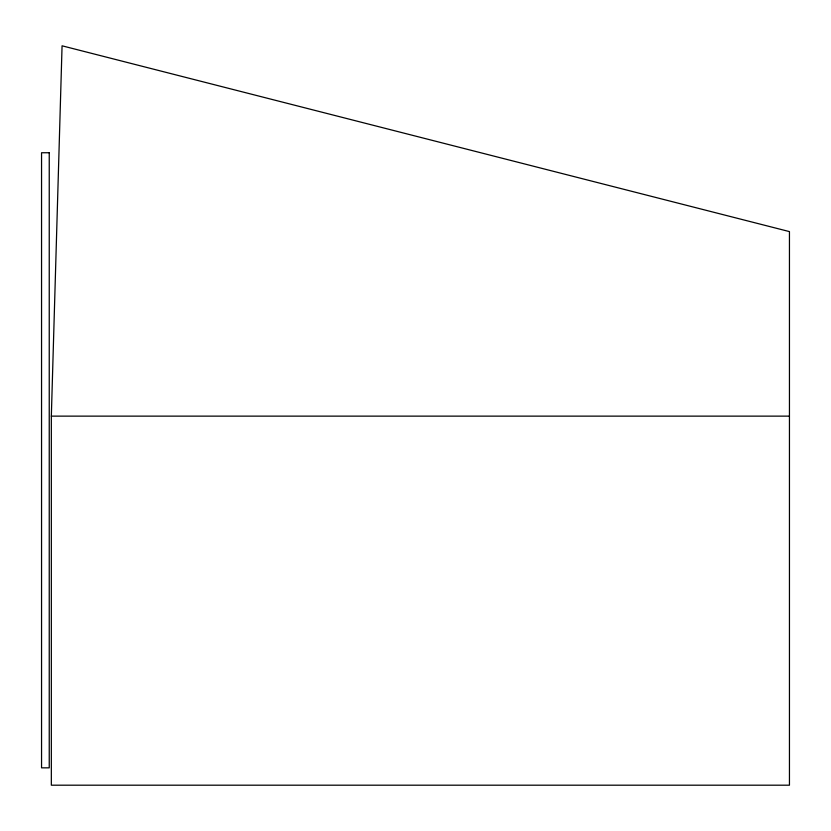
<?xml version="1.0" encoding="UTF-8"?>
<svg xmlns="http://www.w3.org/2000/svg" width="831" height="831" viewBox="0 0 831 831"><rect width="100%" height="100%" fill="white"/><g stroke="black" fill="none" stroke-linecap="round" stroke-linejoin="round"><path stroke-width="1.25" d="M51.335 416.134L62.065 45.809L789.45 231.6L789.45 785.191L51.335 785.191L51.335 416.134L789.45 416.134M49.237 152.748L41.55 152.748L41.55 767.844L49.237 767.844L49.237 152.748"/></g></svg>
